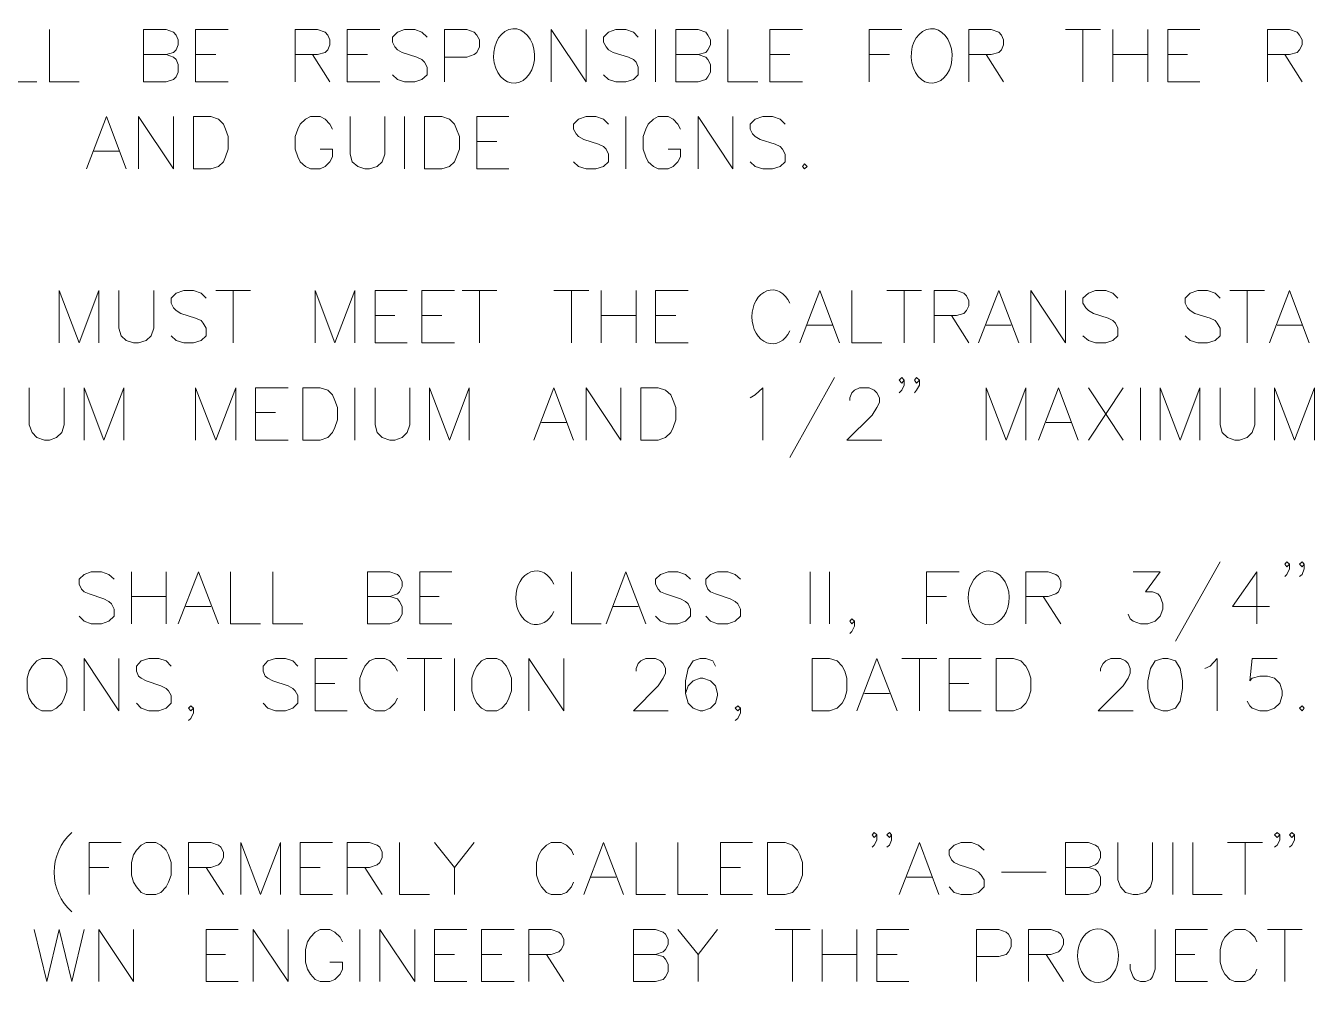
# Model space of a CAD drawing. Header units: millimetres. Extents: x -419 to 20046, y -14642 to 2638.
# Drawn here: x 3711.618 to 3713.591, y 921.98 to 923.45 of the extents above; entities that cross this region are included whole.
import ezdxf

# ---------------------------------------------------------------- set-up
doc = ezdxf.new("R2010")
doc.units = ezdxf.units.MM
doc.layers.add('PDF10_----TX03', color=7, linetype='Continuous')

msp = doc.modelspace()

# ---------------------------------------------------------------- linework, layer by layer
at = {"layer": 'PDF10_----TX03', "lineweight": 20}
for points in [[(3711.5888, 923.4445), (3711.5888, 923.3645), (3711.6347, 923.3645)], [(3711.6538, 923.4445), (3711.6538, 923.3645), (3711.6997, 923.3645)], [(3711.833, 923.4062), (3711.8439, 923.402), (3711.848, 923.3987), (3711.8514, 923.3912), (3711.8514, 923.3795), (3711.848, 923.372), (3711.8439, 923.3679), (3711.833, 923.3645), (3711.798, 923.3645), (3711.798, 923.4445), (3711.833, 923.4445), (3711.8439, 923.4404), (3711.848, 923.4362), (3711.8514, 923.4287), (3711.8514, 923.4212), (3711.848, 923.4137), (3711.8439, 923.4095), (3711.833, 923.4062), (3711.798, 923.4062)], [(3711.928, 923.3645), (3711.878, 923.3645), (3711.878, 923.4445), (3711.928, 923.4445)], [(3712.0305, 923.3645), (3712.0305, 923.4445), (3712.0647, 923.4445), (3712.0764, 923.4404), (3712.0805, 923.4362), (3712.0839, 923.4287), (3712.0839, 923.4212), (3712.0805, 923.4137), (3712.0764, 923.4095), (3712.0647, 923.4062), (3712.0305, 923.4062)], [(3712.1605, 923.3645), (3712.1105, 923.3645), (3712.1105, 923.4445), (3712.1605, 923.4445)], [(3712.2331, 923.4329), (3712.2247, 923.4404), (3712.2139, 923.4445), (3712.1981, 923.4445), (3712.1872, 923.4404), (3712.1797, 923.4329), (3712.1797, 923.4254), (3712.1831, 923.4179), (3712.1872, 923.4137), (3712.1947, 923.4095), (3712.2172, 923.402), (3712.2247, 923.3987), (3712.2289, 923.3945), (3712.2331, 923.387), (3712.2331, 923.3754), (3712.2247, 923.3679), (3712.2139, 923.3645), (3712.1981, 923.3645), (3712.1872, 923.3679), (3712.1797, 923.3754)], [(3712.2597, 923.3645), (3712.2597, 923.4445), (3712.2939, 923.4445), (3712.3047, 923.4404), (3712.3089, 923.4362), (3712.3131, 923.4287), (3712.3131, 923.4179), (3712.3089, 923.4095), (3712.3047, 923.4062), (3712.2939, 923.402), (3712.2597, 923.402)], [(3712.4231, 923.3645), (3712.4231, 923.4445), (3712.4764, 923.3645), (3712.4764, 923.4445)], [(3712.5564, 923.4329), (3712.5489, 923.4404), (3712.5372, 923.4445), (3712.5222, 923.4445), (3712.5106, 923.4404), (3712.5031, 923.4329), (3712.5031, 923.4254), (3712.5072, 923.4179), (3712.5106, 923.4137), (3712.5181, 923.4095), (3712.5414, 923.402), (3712.5489, 923.3987), (3712.5531, 923.3945), (3712.5564, 923.387), (3712.5564, 923.3754), (3712.5489, 923.3679), (3712.5372, 923.3645), (3712.5222, 923.3645), (3712.5106, 923.3679), (3712.5031, 923.3754)], [(3712.5831, 923.4445), (3712.5831, 923.3645)], [(3712.6481, 923.4062), (3712.6598, 923.402), (3712.6631, 923.3987), (3712.6673, 923.3912), (3712.6673, 923.3795), (3712.6631, 923.372), (3712.6598, 923.3679), (3712.6481, 923.3645), (3712.6139, 923.3645), (3712.6139, 923.4445), (3712.6481, 923.4445), (3712.6598, 923.4404), (3712.6631, 923.4362), (3712.6673, 923.4287), (3712.6673, 923.4212), (3712.6631, 923.4137), (3712.6598, 923.4095), (3712.6481, 923.4062), (3712.6139, 923.4062)], [(3712.6939, 923.4445), (3712.6939, 923.3645), (3712.7398, 923.3645)], [(3712.8081, 923.3645), (3712.7581, 923.3645), (3712.7581, 923.4445), (3712.8081, 923.4445)], [(3712.9106, 923.3645), (3712.9106, 923.4445), (3712.9606, 923.4445)], [(3713.0631, 923.3645), (3713.0631, 923.4445), (3713.0973, 923.4445), (3713.109, 923.4404), (3713.1131, 923.4362), (3713.1165, 923.4287), (3713.1165, 923.4212), (3713.1131, 923.4137), (3713.109, 923.4095), (3713.0973, 923.4062), (3713.0631, 923.4062)], [(3713.2115, 923.4445), (3713.2648, 923.4445)], [(3713.2381, 923.4445), (3713.2381, 923.3645)], [(3713.284, 923.4445), (3713.284, 923.3645)], [(3713.3373, 923.4445), (3713.3373, 923.3645)], [(3713.4173, 923.3645), (3713.3681, 923.3645), (3713.3681, 923.4445), (3713.4173, 923.4445)], [(3713.5207, 923.3645), (3713.5207, 923.4445), (3713.5548, 923.4445), (3713.5665, 923.4404), (3713.5698, 923.4362), (3713.574, 923.4287), (3713.574, 923.4212), (3713.5698, 923.4137), (3713.5665, 923.4095), (3713.5548, 923.4062), (3713.5207, 923.4062)], [(3711.878, 923.4062), (3711.9089, 923.4062)], [(3712.0572, 923.4062), (3712.0839, 923.3645)], [(3712.1105, 923.4062), (3712.1414, 923.4062)], [(3712.7581, 923.4062), (3712.7889, 923.4062)], [(3712.9106, 923.4062), (3712.9414, 923.4062)], [(3713.0898, 923.4062), (3713.1165, 923.3645)], [(3713.284, 923.4062), (3713.3373, 923.4062)], [(3713.3681, 923.4062), (3713.3981, 923.4062)], [(3713.5473, 923.4062), (3713.574, 923.3645)], [(3711.7105, 923.2312), (3711.7413, 923.3112), (3711.7714, 923.2312)], [(3711.7905, 923.2312), (3711.7905, 923.3112), (3711.8439, 923.2312), (3711.8439, 923.3112)], [(3712.088, 923.292), (3712.0839, 923.2995), (3712.0764, 923.307), (3712.0689, 923.3112), (3712.0539, 923.3112), (3712.0464, 923.307), (3712.038, 923.2995), (3712.0347, 923.292), (3712.0305, 923.2804), (3712.0305, 923.2612), (3712.0347, 923.2495), (3712.038, 923.242), (3712.0464, 923.2345), (3712.0539, 923.2312), (3712.0689, 923.2312), (3712.0764, 923.2345), (3712.0839, 923.242), (3712.088, 923.2495), (3712.088, 923.2612), (3712.0689, 923.2612)], [(3712.1147, 923.3112), (3712.1147, 923.2537), (3712.118, 923.242), (3712.1264, 923.2345), (3712.1372, 923.2312), (3712.1447, 923.2312), (3712.1564, 923.2345), (3712.1639, 923.242), (3712.168, 923.2537), (3712.168, 923.3112)], [(3712.1981, 923.3112), (3712.1981, 923.2312)], [(3712.3581, 923.2312), (3712.3089, 923.2312), (3712.3089, 923.3112), (3712.3581, 923.3112)], [(3712.5106, 923.2995), (3712.5031, 923.307), (3712.4914, 923.3112), (3712.4764, 923.3112), (3712.4647, 923.307), (3712.4572, 923.2995), (3712.4572, 923.292), (3712.4614, 923.2845), (3712.4647, 923.2804), (3712.4731, 923.2762), (3712.4956, 923.2687), (3712.5031, 923.2654), (3712.5072, 923.2612), (3712.5106, 923.2537), (3712.5106, 923.242), (3712.5031, 923.2345), (3712.4914, 923.2312), (3712.4764, 923.2312), (3712.4647, 923.2345), (3712.4572, 923.242)], [(3712.5372, 923.3112), (3712.5372, 923.2312)], [(3712.6214, 923.292), (3712.6173, 923.2995), (3712.6098, 923.307), (3712.6023, 923.3112), (3712.5872, 923.3112), (3712.5797, 923.307), (3712.5714, 923.2995), (3712.5681, 923.292), (3712.5639, 923.2804), (3712.5639, 923.2612), (3712.5681, 923.2495), (3712.5714, 923.242), (3712.5797, 923.2345), (3712.5872, 923.2312), (3712.6023, 923.2312), (3712.6098, 923.2345), (3712.6173, 923.242), (3712.6214, 923.2495), (3712.6214, 923.2612), (3712.6023, 923.2612)], [(3712.6481, 923.2312), (3712.6481, 923.3112), (3712.7014, 923.2312), (3712.7014, 923.3112)], [(3712.7814, 923.2995), (3712.7739, 923.307), (3712.7623, 923.3112), (3712.7473, 923.3112), (3712.7356, 923.307), (3712.7281, 923.2995), (3712.7281, 923.292), (3712.7314, 923.2845), (3712.7356, 923.2804), (3712.7431, 923.2762), (3712.7664, 923.2687), (3712.7739, 923.2654), (3712.7773, 923.2612), (3712.7814, 923.2537), (3712.7814, 923.242), (3712.7739, 923.2345), (3712.7623, 923.2312), (3712.7473, 923.2312), (3712.7356, 923.2345), (3712.7281, 923.242)], [(3712.3089, 923.2729), (3712.3397, 923.2729)], [(3711.7222, 923.2579), (3711.7605, 923.2579)], [(3711.6688, 922.9645), (3711.6688, 923.0445), (3711.6997, 922.9645), (3711.7297, 923.0445), (3711.7297, 922.9645)], [(3711.7605, 923.0445), (3711.7605, 922.987), (3711.7639, 922.9753), (3711.7714, 922.9678), (3711.783, 922.9645), (3711.7905, 922.9645), (3711.8022, 922.9678), (3711.8097, 922.9753), (3711.8139, 922.987), (3711.8139, 923.0445)], [(3711.8939, 923.0328), (3711.8864, 923.0403), (3711.8747, 923.0445), (3711.8597, 923.0445), (3711.848, 923.0403), (3711.8405, 923.0328), (3711.8405, 923.0253), (3711.8439, 923.0178), (3711.848, 923.0137), (3711.8555, 923.0095), (3711.878, 923.002), (3711.8864, 922.9987), (3711.8897, 922.9945), (3711.8939, 922.987), (3711.8939, 922.9753), (3711.8864, 922.9678), (3711.8747, 922.9645), (3711.8597, 922.9645), (3711.848, 922.9678), (3711.8405, 922.9753)], [(3711.9089, 923.0445), (3711.9622, 923.0445)], [(3711.9355, 923.0445), (3711.9355, 922.9645)], [(3712.0614, 922.9645), (3712.0614, 923.0445), (3712.0914, 922.9645), (3712.1222, 923.0445), (3712.1222, 922.9645)], [(3712.2022, 922.9645), (3712.153, 922.9645), (3712.153, 923.0445), (3712.2022, 923.0445)], [(3712.2747, 922.9645), (3712.2247, 922.9645), (3712.2247, 923.0445), (3712.2747, 923.0445)], [(3712.2864, 923.0445), (3712.3397, 923.0445)], [(3712.3131, 923.0445), (3712.3131, 922.9645)], [(3712.4272, 923.0445), (3712.4806, 923.0445)], [(3712.4539, 923.0445), (3712.4539, 922.9645)], [(3712.4997, 923.0445), (3712.4997, 922.9645)], [(3712.5531, 923.0445), (3712.5531, 922.9645)], [(3712.6331, 922.9645), (3712.5831, 922.9645), (3712.5831, 923.0445), (3712.6331, 923.0445)], [(3712.8039, 922.9645), (3712.8348, 923.0445), (3712.8648, 922.9645)], [(3712.8839, 923.0445), (3712.8839, 922.9645), (3712.9298, 922.9645)], [(3712.9373, 923.0445), (3712.9906, 923.0445)], [(3712.9639, 923.0445), (3712.9639, 922.9645)], [(3713.0098, 922.9645), (3713.0098, 923.0445), (3713.044, 923.0445), (3713.0556, 923.0403), (3713.0598, 923.0362), (3713.0631, 923.0287), (3713.0631, 923.0212), (3713.0598, 923.0137), (3713.0556, 923.0095), (3713.044, 923.0062), (3713.0098, 923.0062)], [(3713.0781, 922.9645), (3713.109, 923.0445), (3713.1398, 922.9645)], [(3713.1581, 922.9645), (3713.1581, 923.0445), (3713.2115, 922.9645), (3713.2115, 923.0445)], [(3713.2915, 923.0328), (3713.284, 923.0403), (3713.2731, 923.0445), (3713.2573, 923.0445), (3713.2465, 923.0403), (3713.2381, 923.0328), (3713.2381, 923.0253), (3713.2423, 923.0178), (3713.2465, 923.0137), (3713.254, 923.0095), (3713.2765, 923.002), (3713.284, 922.9987), (3713.2881, 922.9945), (3713.2915, 922.987), (3713.2915, 922.9753), (3713.284, 922.9678), (3713.2731, 922.9645), (3713.2573, 922.9645), (3713.2465, 922.9678), (3713.2381, 922.9753)], [(3713.4482, 923.0328), (3713.4407, 923.0403), (3713.429, 923.0445), (3713.414, 923.0445), (3713.4023, 923.0403), (3713.3948, 923.0328), (3713.3948, 923.0253), (3713.3981, 923.0178), (3713.4023, 923.0137), (3713.4098, 923.0095), (3713.4332, 923.002), (3713.4407, 922.9987), (3713.444, 922.9945), (3713.4482, 922.987), (3713.4482, 922.9753), (3713.4407, 922.9678), (3713.429, 922.9645), (3713.414, 922.9645), (3713.4023, 922.9678), (3713.3948, 922.9753)], [(3713.4632, 923.0445), (3713.5165, 923.0445)], [(3713.4898, 923.0445), (3713.4898, 922.9645)], [(3713.524, 922.9645), (3713.5548, 923.0445), (3713.5848, 922.9645)], [(3712.153, 923.0062), (3712.1831, 923.0062)], [(3712.2247, 923.0062), (3712.2556, 923.0062)], [(3712.4997, 923.0062), (3712.5531, 923.0062)], [(3712.5831, 923.0062), (3712.6139, 923.0062)], [(3713.0365, 923.0062), (3713.0631, 922.9645)], [(3712.8156, 922.9912), (3712.8539, 922.9912)], [(3713.0898, 922.9912), (3713.1281, 922.9912)], [(3713.5357, 922.9912), (3713.574, 922.9912)], [(3712.8573, 922.9112), (3712.7889, 922.7886)], [(3712.9639, 922.907), (3712.9606, 922.9028), (3712.9564, 922.907), (3712.9606, 922.9112), (3712.9639, 922.907), (3712.9639, 922.8995), (3712.9606, 922.892), (3712.9564, 922.8878)], [(3712.9873, 922.907), (3712.9831, 922.9028), (3712.9798, 922.907), (3712.9831, 922.9112), (3712.9873, 922.907), (3712.9873, 922.8995), (3712.9831, 922.892), (3712.9798, 922.8878)], [(3711.623, 922.8953), (3711.623, 922.8387), (3711.6272, 922.827), (3711.6347, 922.8195), (3711.6463, 922.8153), (3711.6538, 922.8153), (3711.6647, 922.8195), (3711.673, 922.827), (3711.6763, 922.8387), (3711.6763, 922.8953)], [(3711.7072, 922.8153), (3711.7072, 922.8953), (3711.7372, 922.8153), (3711.768, 922.8953), (3711.768, 922.8153)], [(3711.878, 922.8153), (3711.878, 922.8953), (3711.9089, 922.8153), (3711.9397, 922.8953), (3711.9397, 922.8153)], [(3712.0197, 922.8153), (3711.9697, 922.8153), (3711.9697, 922.8953), (3712.0197, 922.8953)], [(3712.1222, 922.8953), (3712.1222, 922.8153)], [(3712.153, 922.8953), (3712.153, 922.8387), (3712.1564, 922.827), (3712.1639, 922.8195), (3712.1756, 922.8153), (3712.1831, 922.8153), (3712.1947, 922.8195), (3712.2022, 922.827), (3712.2064, 922.8387), (3712.2064, 922.8953)], [(3712.2364, 922.8153), (3712.2364, 922.8953), (3712.2672, 922.8153), (3712.2972, 922.8953), (3712.2972, 922.8153)], [(3712.3964, 922.8153), (3712.4272, 922.8953), (3712.4572, 922.8153)], [(3712.4764, 922.8153), (3712.4764, 922.8953), (3712.5297, 922.8153), (3712.5297, 922.8953)], [(3712.7281, 922.8803), (3712.7356, 922.8845), (3712.7473, 922.8953), (3712.7473, 922.8153)], [(3712.8806, 922.8762), (3712.8806, 922.8803), (3712.8839, 922.8878), (3712.8881, 922.892), (3712.8956, 922.8953), (3712.9106, 922.8953), (3712.9181, 922.892), (3712.9223, 922.8878), (3712.9264, 922.8803), (3712.9264, 922.8728), (3712.9223, 922.8653), (3712.9148, 922.8537), (3712.8764, 922.8153), (3712.9298, 922.8153)], [(3713.0898, 922.8153), (3713.0898, 922.8953), (3713.1206, 922.8153), (3713.1506, 922.8953), (3713.1506, 922.8153)], [(3713.1698, 922.8153), (3713.2006, 922.8953), (3713.2306, 922.8153)], [(3713.2465, 922.8953), (3713.2998, 922.8153)], [(3713.2998, 922.8953), (3713.2465, 922.8153)], [(3713.3265, 922.8953), (3713.3265, 922.8153)], [(3713.3565, 922.8153), (3713.3565, 922.8953), (3713.3873, 922.8153), (3713.4173, 922.8953), (3713.4173, 922.8153)], [(3713.4482, 922.8953), (3713.4482, 922.8387), (3713.4515, 922.827), (3713.4598, 922.8195), (3713.4707, 922.8153), (3713.4782, 922.8153), (3713.4898, 922.8195), (3713.4973, 922.827), (3713.5015, 922.8387), (3713.5015, 922.8953)], [(3713.5315, 922.8153), (3713.5315, 922.8953), (3713.5623, 922.8153), (3713.5932, 922.8953), (3713.5932, 922.8153)], [(3711.9697, 922.8578), (3712.0005, 922.8578)], [(3712.4081, 922.842), (3712.4464, 922.842)], [(3713.1815, 922.842), (3713.2198, 922.842)], [(3713.4482, 922.6286), (3713.3798, 922.507)], [(3713.5548, 922.6253), (3713.5507, 922.6211), (3713.5473, 922.6253), (3713.5507, 922.6286), (3713.5548, 922.6253), (3713.5548, 922.6178), (3713.5507, 922.6095), (3713.5473, 922.6061)], [(3713.5773, 922.6253), (3713.574, 922.6211), (3713.5698, 922.6253), (3713.574, 922.6286), (3713.5773, 922.6253), (3713.5773, 922.6178), (3713.574, 922.6095), (3713.5698, 922.6061)], [(3711.753, 922.602), (3711.7447, 922.6095), (3711.7338, 922.6136), (3711.718, 922.6136), (3711.7072, 922.6095), (3711.6997, 922.602), (3711.6997, 922.5945), (3711.703, 922.587), (3711.7072, 922.5828), (3711.7147, 922.5795), (3711.7372, 922.572), (3711.7447, 922.5678), (3711.7488, 922.5645), (3711.753, 922.5561), (3711.753, 922.5453), (3711.7447, 922.5378), (3711.7338, 922.5336), (3711.718, 922.5336), (3711.7072, 922.5378), (3711.6997, 922.5453)], [(3711.7797, 922.6136), (3711.7797, 922.5336)], [(3711.833, 922.6136), (3711.833, 922.5336)], [(3711.8514, 922.5336), (3711.8822, 922.6136), (3711.913, 922.5336)], [(3711.9314, 922.6136), (3711.9314, 922.5336), (3711.9772, 922.5336)], [(3711.9964, 922.6136), (3711.9964, 922.5336), (3712.0422, 922.5336)], [(3712.1756, 922.5753), (3712.1872, 922.572), (3712.1906, 922.5678), (3712.1947, 922.5603), (3712.1947, 922.5486), (3712.1906, 922.5411), (3712.1872, 922.5378), (3712.1756, 922.5336), (3712.1414, 922.5336), (3712.1414, 922.6136), (3712.1756, 922.6136), (3712.1872, 922.6095), (3712.1906, 922.6061), (3712.1947, 922.5986), (3712.1947, 922.5911), (3712.1906, 922.5828), (3712.1872, 922.5795), (3712.1756, 922.5753), (3712.1414, 922.5753)], [(3712.2706, 922.5336), (3712.2214, 922.5336), (3712.2214, 922.6136), (3712.2706, 922.6136)], [(3712.4539, 922.6136), (3712.4539, 922.5336), (3712.4997, 922.5336)], [(3712.5072, 922.5336), (3712.5372, 922.6136), (3712.5681, 922.5336)], [(3712.6364, 922.602), (3712.6289, 922.6095), (3712.6173, 922.6136), (3712.6023, 922.6136), (3712.5906, 922.6095), (3712.5831, 922.602), (3712.5831, 922.5945), (3712.5872, 922.587), (3712.5906, 922.5828), (3712.5981, 922.5795), (3712.6214, 922.572), (3712.6289, 922.5678), (3712.6331, 922.5645), (3712.6364, 922.5561), (3712.6364, 922.5453), (3712.6289, 922.5378), (3712.6173, 922.5336), (3712.6023, 922.5336), (3712.5906, 922.5378), (3712.5831, 922.5453)], [(3712.7131, 922.602), (3712.7048, 922.6095), (3712.6939, 922.6136), (3712.6781, 922.6136), (3712.6673, 922.6095), (3712.6598, 922.602), (3712.6598, 922.5945), (3712.6631, 922.587), (3712.6673, 922.5828), (3712.6748, 922.5795), (3712.6973, 922.572), (3712.7048, 922.5678), (3712.7089, 922.5645), (3712.7131, 922.5561), (3712.7131, 922.5453), (3712.7048, 922.5378), (3712.6939, 922.5336), (3712.6781, 922.5336), (3712.6673, 922.5378), (3712.6598, 922.5453)], [(3712.8198, 922.6136), (3712.8198, 922.5336)], [(3712.8498, 922.6136), (3712.8498, 922.5336)], [(3712.9981, 922.5336), (3712.9981, 922.6136), (3713.0481, 922.6136)], [(3713.1506, 922.5336), (3713.1506, 922.6136), (3713.1848, 922.6136), (3713.1965, 922.6095), (3713.2006, 922.6061), (3713.204, 922.5986), (3713.204, 922.5911), (3713.2006, 922.5828), (3713.1965, 922.5795), (3713.1848, 922.5753), (3713.1506, 922.5753)], [(3713.3148, 922.6136), (3713.3565, 922.6136), (3713.334, 922.5828), (3713.3448, 922.5828), (3713.3531, 922.5795), (3713.3565, 922.5753), (3713.3606, 922.5645), (3713.3606, 922.5561), (3713.3565, 922.5453), (3713.349, 922.5378), (3713.3373, 922.5336), (3713.3265, 922.5336), (3713.3148, 922.5378), (3713.3106, 922.5411), (3713.3073, 922.5486)], [(3713.5048, 922.5336), (3713.5048, 922.6136), (3713.4673, 922.5603), (3713.524, 922.5603)], [(3711.7797, 922.5753), (3711.833, 922.5753)], [(3712.2214, 922.5753), (3712.2514, 922.5753)], [(3712.9981, 922.5753), (3713.029, 922.5753)], [(3713.1773, 922.5753), (3713.204, 922.5336)], [(3711.863, 922.5603), (3711.9014, 922.5603)], [(3712.5181, 922.5603), (3712.5564, 922.5603)], [(3712.8881, 922.5378), (3712.8839, 922.5336), (3712.8806, 922.5378), (3712.8839, 922.5411), (3712.8881, 922.5378), (3712.8881, 922.5303), (3712.8839, 922.522), (3712.8806, 922.5186)], [(3711.7072, 922.4003), (3711.7072, 922.4803), (3711.7605, 922.4003), (3711.7605, 922.4803)], [(3711.8405, 922.4686), (3711.833, 922.477), (3711.8214, 922.4803), (3711.8064, 922.4803), (3711.7947, 922.477), (3711.7872, 922.4686), (3711.7872, 922.4611), (3711.7905, 922.4536), (3711.7947, 922.4503), (3711.8022, 922.4461), (3711.8247, 922.4386), (3711.833, 922.4345), (3711.8364, 922.4311), (3711.8405, 922.4236), (3711.8405, 922.412), (3711.833, 922.4045), (3711.8214, 922.4003), (3711.8064, 922.4003), (3711.7947, 922.4045), (3711.7872, 922.412)], [(3712.0347, 922.4686), (3712.0272, 922.477), (3712.0155, 922.4803), (3712.0005, 922.4803), (3711.9889, 922.477), (3711.9814, 922.4686), (3711.9814, 922.4611), (3711.9847, 922.4536), (3711.9889, 922.4503), (3711.9964, 922.4461), (3712.0197, 922.4386), (3712.0272, 922.4345), (3712.0305, 922.4311), (3712.0347, 922.4236), (3712.0347, 922.412), (3712.0272, 922.4045), (3712.0155, 922.4003), (3712.0005, 922.4003), (3711.9889, 922.4045), (3711.9814, 922.412)], [(3712.1105, 922.4003), (3712.0614, 922.4003), (3712.0614, 922.4803), (3712.1105, 922.4803)], [(3712.1872, 922.4611), (3712.1831, 922.4686), (3712.1756, 922.477), (3712.168, 922.4803), (3712.153, 922.4803), (3712.1447, 922.477), (3712.1372, 922.4686), (3712.1339, 922.4611), (3712.1297, 922.4503), (3712.1297, 922.4311), (3712.1339, 922.4195), (3712.1372, 922.412), (3712.1447, 922.4045), (3712.153, 922.4003), (3712.168, 922.4003), (3712.1756, 922.4045), (3712.1831, 922.412), (3712.1872, 922.4195)], [(3712.2022, 922.4803), (3712.2556, 922.4803)], [(3712.2289, 922.4803), (3712.2289, 922.4003)], [(3712.2747, 922.4803), (3712.2747, 922.4003)], [(3712.3889, 922.4003), (3712.3889, 922.4803), (3712.4422, 922.4003), (3712.4422, 922.4803)], [(3712.5531, 922.4611), (3712.5531, 922.4653), (3712.5564, 922.4728), (3712.5606, 922.477), (3712.5681, 922.4803), (3712.5831, 922.4803), (3712.5906, 922.477), (3712.5948, 922.4728), (3712.5981, 922.4653), (3712.5981, 922.4578), (3712.5948, 922.4503), (3712.5872, 922.4386), (3712.5489, 922.4003), (3712.6023, 922.4003)], [(3712.6748, 922.4686), (3712.6706, 922.477), (3712.6598, 922.4803), (3712.6514, 922.4803), (3712.6406, 922.477), (3712.6331, 922.4653), (3712.6289, 922.4461), (3712.6289, 922.427), (3712.6331, 922.412), (3712.6406, 922.4045), (3712.6514, 922.4003), (3712.6556, 922.4003), (3712.6673, 922.4045), (3712.6748, 922.412), (3712.6781, 922.4236), (3712.6781, 922.427), (3712.6748, 922.4386), (3712.6673, 922.4461), (3712.6556, 922.4503), (3712.6514, 922.4503), (3712.6406, 922.4461), (3712.6331, 922.4386), (3712.6289, 922.427)], [(3712.8914, 922.4003), (3712.9223, 922.4803), (3712.9531, 922.4003)], [(3712.9606, 922.4803), (3713.014, 922.4803)], [(3712.9873, 922.4803), (3712.9873, 922.4003)], [(3713.0823, 922.4003), (3713.0331, 922.4003), (3713.0331, 922.4803), (3713.0823, 922.4803)], [(3713.2648, 922.4611), (3713.2648, 922.4653), (3713.269, 922.4728), (3713.2731, 922.477), (3713.2806, 922.4803), (3713.2956, 922.4803), (3713.3031, 922.477), (3713.3073, 922.4728), (3713.3106, 922.4653), (3713.3106, 922.4578), (3713.3073, 922.4503), (3713.2998, 922.4386), (3713.2615, 922.4003), (3713.3148, 922.4003)], [(3713.4248, 922.4653), (3713.4332, 922.4686), (3713.444, 922.4803), (3713.444, 922.4003)], [(3713.5357, 922.4803), (3713.4973, 922.4803), (3713.494, 922.4461), (3713.4973, 922.4503), (3713.509, 922.4536), (3713.5207, 922.4536), (3713.5315, 922.4503), (3713.5398, 922.442), (3713.5432, 922.4311), (3713.5432, 922.4236), (3713.5398, 922.412), (3713.5315, 922.4045), (3713.5207, 922.4003), (3713.509, 922.4003), (3713.4973, 922.4045), (3713.494, 922.4078), (3713.4898, 922.4153)], [(3712.0614, 922.442), (3712.0914, 922.442)], [(3713.0331, 922.442), (3713.0631, 922.442)], [(3712.9031, 922.427), (3712.9414, 922.427)], [(3711.8747, 922.4045), (3711.8705, 922.4003), (3711.8672, 922.4045), (3711.8705, 922.4078), (3711.8747, 922.4045), (3711.8747, 922.397), (3711.8705, 922.3886), (3711.8672, 922.3853)], [(3712.7131, 922.4045), (3712.7089, 922.4003), (3712.7048, 922.4045), (3712.7089, 922.4078), (3712.7131, 922.4045), (3712.7131, 922.397), (3712.7089, 922.3886), (3712.7048, 922.3853)], [(3712.9223, 922.2103), (3712.9181, 922.2061), (3712.9148, 922.2103), (3712.9181, 922.2136), (3712.9223, 922.2103), (3712.9223, 922.2019), (3712.9181, 922.1944), (3712.9148, 922.1911)], [(3712.9448, 922.2103), (3712.9414, 922.2061), (3712.9373, 922.2103), (3712.9414, 922.2136), (3712.9448, 922.2103), (3712.9448, 922.2019), (3712.9414, 922.1944), (3712.9373, 922.1911)], [(3713.5398, 922.2103), (3713.5357, 922.2061), (3713.5315, 922.2103), (3713.5357, 922.2136), (3713.5398, 922.2103), (3713.5398, 922.2019), (3713.5357, 922.1944), (3713.5315, 922.1911)], [(3713.5623, 922.2103), (3713.5582, 922.2061), (3713.5548, 922.2103), (3713.5582, 922.2136), (3713.5623, 922.2103), (3713.5623, 922.2019), (3713.5582, 922.1944), (3713.5548, 922.1911)], [(3711.7147, 922.1186), (3711.7147, 922.1986), (3711.7639, 922.1986)], [(3711.8672, 922.1186), (3711.8672, 922.1986), (3711.9014, 922.1986), (3711.913, 922.1944), (3711.9164, 922.1911), (3711.9205, 922.1836), (3711.9205, 922.1753), (3711.9164, 922.1678), (3711.913, 922.1644), (3711.9014, 922.1603), (3711.8672, 922.1603)], [(3711.9472, 922.1186), (3711.9472, 922.1986), (3711.9772, 922.1186), (3712.008, 922.1986), (3712.008, 922.1186)], [(3712.088, 922.1186), (3712.038, 922.1186), (3712.038, 922.1986), (3712.088, 922.1986)], [(3712.1105, 922.1186), (3712.1105, 922.1986), (3712.1447, 922.1986), (3712.1564, 922.1944), (3712.1605, 922.1911), (3712.1639, 922.1836), (3712.1639, 922.1753), (3712.1605, 922.1678), (3712.1564, 922.1644), (3712.1447, 922.1603), (3712.1105, 922.1603)], [(3712.1906, 922.1986), (3712.1906, 922.1186), (3712.2364, 922.1186)], [(3712.2439, 922.1986), (3712.2747, 922.1603), (3712.2747, 922.1186)], [(3712.3047, 922.1986), (3712.2747, 922.1603)], [(3712.4572, 922.1794), (3712.4539, 922.1869), (3712.4464, 922.1944), (3712.4381, 922.1986), (3712.4231, 922.1986), (3712.4156, 922.1944), (3712.4081, 922.1869), (3712.4039, 922.1794), (3712.4006, 922.1678), (3712.4006, 922.1486), (3712.4039, 922.1378), (3712.4081, 922.1303), (3712.4156, 922.1219), (3712.4231, 922.1186), (3712.4381, 922.1186), (3712.4464, 922.1219), (3712.4539, 922.1303), (3712.4572, 922.1378)], [(3712.4731, 922.1186), (3712.5031, 922.1986), (3712.5339, 922.1186)], [(3712.5531, 922.1986), (3712.5531, 922.1186), (3712.5981, 922.1186)], [(3712.6173, 922.1986), (3712.6173, 922.1186), (3712.6631, 922.1186)], [(3712.7314, 922.1186), (3712.6823, 922.1186), (3712.6823, 922.1986), (3712.7314, 922.1986)], [(3712.9564, 922.1186), (3712.9873, 922.1986), (3713.0173, 922.1186)], [(3713.0865, 922.1869), (3713.0781, 922.1944), (3713.0673, 922.1986), (3713.0515, 922.1986), (3713.0406, 922.1944), (3713.0331, 922.1869), (3713.0331, 922.1794), (3713.0365, 922.1719), (3713.0406, 922.1678), (3713.0481, 922.1644), (3713.0706, 922.1569), (3713.0781, 922.1528), (3713.0823, 922.1486), (3713.0865, 922.1411), (3713.0865, 922.1303), (3713.0781, 922.1219), (3713.0673, 922.1186), (3713.0515, 922.1186), (3713.0406, 922.1219), (3713.0331, 922.1303)], [(3713.2465, 922.1603), (3713.2573, 922.1569), (3713.2615, 922.1528), (3713.2648, 922.1453), (3713.2648, 922.1336), (3713.2615, 922.1261), (3713.2573, 922.1219), (3713.2465, 922.1186), (3713.2115, 922.1186), (3713.2115, 922.1986), (3713.2465, 922.1986), (3713.2573, 922.1944), (3713.2615, 922.1911), (3713.2648, 922.1836), (3713.2648, 922.1753), (3713.2615, 922.1678), (3713.2573, 922.1644), (3713.2465, 922.1603), (3713.2115, 922.1603)], [(3713.2915, 922.1986), (3713.2915, 922.1411), (3713.2956, 922.1303), (3713.3031, 922.1219), (3713.3148, 922.1186), (3713.3223, 922.1186), (3713.334, 922.1219), (3713.3415, 922.1303), (3713.3448, 922.1411), (3713.3448, 922.1986)], [(3713.3756, 922.1986), (3713.3756, 922.1186)], [(3713.4065, 922.1986), (3713.4065, 922.1186), (3713.4515, 922.1186)], [(3713.4598, 922.1986), (3713.5132, 922.1986)], [(3713.4865, 922.1986), (3713.4865, 922.1186)], [(3711.7147, 922.1603), (3711.7447, 922.1603)], [(3711.8939, 922.1603), (3711.9205, 922.1186)], [(3712.038, 922.1603), (3712.0689, 922.1603)], [(3712.1372, 922.1603), (3712.1639, 922.1186)], [(3712.6823, 922.1603), (3712.7131, 922.1603)], [(3712.4839, 922.1453), (3712.5222, 922.1453)], [(3712.9681, 922.1453), (3713.0065, 922.1453)], [(3713.1131, 922.1528), (3713.1815, 922.1528)], [(3711.6305, 922.0653), (3711.6497, 921.9853), (3711.6688, 922.0653), (3711.688, 921.9853), (3711.7072, 922.0653)], [(3711.7297, 921.9853), (3711.7297, 922.0653), (3711.783, 921.9853), (3711.783, 922.0653)], [(3711.943, 921.9853), (3711.8939, 921.9853), (3711.8939, 922.0653), (3711.943, 922.0653)], [(3711.9664, 921.9853), (3711.9664, 922.0653), (3712.0197, 921.9853), (3712.0197, 922.0653)], [(3712.103, 922.0461), (3712.0997, 922.0536), (3712.0914, 922.0611), (3712.0839, 922.0653), (3712.0689, 922.0653), (3712.0614, 922.0611), (3712.0539, 922.0536), (3712.0497, 922.0461), (3712.0464, 922.0344), (3712.0464, 922.0153), (3712.0497, 922.0044), (3712.0539, 921.9969), (3712.0614, 921.9886), (3712.0689, 921.9853), (3712.0839, 921.9853), (3712.0914, 921.9886), (3712.0997, 921.9969), (3712.103, 922.0044), (3712.103, 922.0153), (3712.0839, 922.0153)], [(3712.1297, 922.0653), (3712.1297, 921.9853)], [(3712.1605, 921.9853), (3712.1605, 922.0653), (3712.2139, 921.9853), (3712.2139, 922.0653)], [(3712.2939, 921.9853), (3712.2439, 921.9853), (3712.2439, 922.0653), (3712.2939, 922.0653)], [(3712.3664, 921.9853), (3712.3164, 921.9853), (3712.3164, 922.0653), (3712.3664, 922.0653)], [(3712.3889, 921.9853), (3712.3889, 922.0653), (3712.4231, 922.0653), (3712.4347, 922.0611), (3712.4381, 922.0578), (3712.4422, 922.0503), (3712.4422, 922.0419), (3712.4381, 922.0344), (3712.4347, 922.0311), (3712.4231, 922.0269), (3712.3889, 922.0269)], [(3712.5831, 922.0269), (3712.5948, 922.0236), (3712.5981, 922.0194), (3712.6023, 922.0119), (3712.6023, 922.0003), (3712.5981, 921.9928), (3712.5948, 921.9886), (3712.5831, 921.9853), (3712.5489, 921.9853), (3712.5489, 922.0653), (3712.5831, 922.0653), (3712.5948, 922.0611), (3712.5981, 922.0578), (3712.6023, 922.0503), (3712.6023, 922.0419), (3712.5981, 922.0344), (3712.5948, 922.0311), (3712.5831, 922.0269), (3712.5489, 922.0269)], [(3712.6173, 922.0653), (3712.6481, 922.0269), (3712.6481, 921.9853)], [(3712.6781, 922.0653), (3712.6481, 922.0269)], [(3712.7664, 922.0653), (3712.8198, 922.0653)], [(3712.7931, 922.0653), (3712.7931, 921.9853)], [(3712.8381, 922.0653), (3712.8381, 921.9853)], [(3712.8914, 922.0653), (3712.8914, 921.9853)], [(3712.9714, 921.9853), (3712.9223, 921.9853), (3712.9223, 922.0653), (3712.9714, 922.0653)], [(3713.0748, 921.9853), (3713.0748, 922.0653), (3713.109, 922.0653), (3713.1206, 922.0611), (3713.124, 922.0578), (3713.1281, 922.0503), (3713.1281, 922.0386), (3713.124, 922.0311), (3713.1206, 922.0269), (3713.109, 922.0236), (3713.0748, 922.0236)], [(3713.1548, 921.9853), (3713.1548, 922.0653), (3713.189, 922.0653), (3713.2006, 922.0611), (3713.204, 922.0578), (3713.2081, 922.0503), (3713.2081, 922.0419), (3713.204, 922.0344), (3713.2006, 922.0311), (3713.189, 922.0269), (3713.1548, 922.0269)], [(3713.349, 922.0653), (3713.349, 922.0044), (3713.3448, 921.9928), (3713.3415, 921.9886), (3713.334, 921.9853), (3713.3265, 921.9853), (3713.3181, 921.9886), (3713.3148, 921.9928), (3713.3106, 922.0044), (3713.3106, 922.0119)], [(3713.429, 921.9853), (3713.3798, 921.9853), (3713.3798, 922.0653), (3713.429, 922.0653)], [(3713.5048, 922.0461), (3713.5015, 922.0536), (3713.494, 922.0611), (3713.4865, 922.0653), (3713.4707, 922.0653), (3713.4632, 922.0611), (3713.4557, 922.0536), (3713.4515, 922.0461), (3713.4482, 922.0344), (3713.4482, 922.0153), (3713.4515, 922.0044), (3713.4557, 921.9969), (3713.4632, 921.9886), (3713.4707, 921.9853), (3713.4865, 921.9853), (3713.494, 921.9886), (3713.5015, 921.9969), (3713.5048, 922.0044)], [(3713.5207, 922.0653), (3713.574, 922.0653)], [(3713.5473, 922.0653), (3713.5473, 921.9853)], [(3711.8939, 922.0269), (3711.9239, 922.0269)], [(3712.2439, 922.0269), (3712.2747, 922.0269)], [(3712.3164, 922.0269), (3712.3472, 922.0269)], [(3712.4156, 922.0269), (3712.4422, 921.9853)], [(3712.8381, 922.0269), (3712.8914, 922.0269)], [(3712.9223, 922.0269), (3712.9531, 922.0269)], [(3713.1815, 922.0269), (3713.2081, 921.9853)], [(3713.3798, 922.0269), (3713.4098, 922.0269)]]:
    msp.add_lwpolyline(points, dxfattribs=at)
for points in [[(3711.8747, 923.2312), (3711.8747, 923.3112), (3711.9014, 923.3112), (3711.913, 923.307), (3711.9205, 923.2995), (3711.9239, 923.292), (3711.928, 923.2804), (3711.928, 923.2612), (3711.9239, 923.2495), (3711.9205, 923.242), (3711.913, 923.2345), (3711.9014, 923.2312)], [(3712.2289, 923.2312), (3712.2289, 923.3112), (3712.2556, 923.3112), (3712.2672, 923.307), (3712.2747, 923.2995), (3712.2781, 923.292), (3712.2822, 923.2804), (3712.2822, 923.2612), (3712.2781, 923.2495), (3712.2747, 923.242), (3712.2672, 923.2345), (3712.2556, 923.2312)], [(3712.8114, 923.2387), (3712.8081, 923.2345), (3712.8114, 923.2312), (3712.8156, 923.2345)], [(3712.0422, 922.8153), (3712.0422, 922.8953), (3712.0689, 922.8953), (3712.0805, 922.892), (3712.088, 922.8845), (3712.0914, 922.8762), (3712.0955, 922.8653), (3712.0955, 922.8462), (3712.0914, 922.8345), (3712.088, 922.827), (3712.0805, 922.8195), (3712.0689, 922.8153)], [(3712.5606, 922.8153), (3712.5606, 922.8953), (3712.5872, 922.8953), (3712.5981, 922.892), (3712.6064, 922.8845), (3712.6098, 922.8762), (3712.6139, 922.8653), (3712.6139, 922.8462), (3712.6098, 922.8345), (3712.6064, 922.827), (3712.5981, 922.8195), (3712.5872, 922.8153)], [(3711.6422, 922.4803), (3711.6347, 922.477), (3711.6272, 922.4686), (3711.623, 922.4611), (3711.6197, 922.4503), (3711.6197, 922.4311), (3711.623, 922.4195), (3711.6272, 922.412), (3711.6347, 922.4045), (3711.6422, 922.4003), (3711.6572, 922.4003), (3711.6647, 922.4045), (3711.673, 922.412), (3711.6763, 922.4195), (3711.6805, 922.4311), (3711.6805, 922.4503), (3711.6763, 922.4611), (3711.673, 922.4686), (3711.6647, 922.477), (3711.6572, 922.4803)], [(3712.3239, 922.4803), (3712.3164, 922.477), (3712.3089, 922.4686), (3712.3047, 922.4611), (3712.3014, 922.4503), (3712.3014, 922.4311), (3712.3047, 922.4195), (3712.3089, 922.412), (3712.3164, 922.4045), (3712.3239, 922.4003), (3712.3397, 922.4003), (3712.3472, 922.4045), (3712.3547, 922.412), (3712.3581, 922.4195), (3712.3622, 922.4311), (3712.3622, 922.4503), (3712.3581, 922.4611), (3712.3547, 922.4686), (3712.3472, 922.477), (3712.3397, 922.4803)], [(3712.8231, 922.4003), (3712.8231, 922.4803), (3712.8498, 922.4803), (3712.8614, 922.477), (3712.8689, 922.4686), (3712.8731, 922.4611), (3712.8764, 922.4503), (3712.8764, 922.4311), (3712.8731, 922.4195), (3712.8689, 922.412), (3712.8614, 922.4045), (3712.8498, 922.4003)], [(3713.1048, 922.4003), (3713.1048, 922.4803), (3713.1315, 922.4803), (3713.1431, 922.477), (3713.1506, 922.4686), (3713.1548, 922.4611), (3713.1581, 922.4503), (3713.1581, 922.4311), (3713.1548, 922.4195), (3713.1506, 922.412), (3713.1431, 922.4045), (3713.1315, 922.4003)], [(3713.3606, 922.4803), (3713.349, 922.477), (3713.3415, 922.4653), (3713.3373, 922.4461), (3713.3373, 922.4345), (3713.3415, 922.4153), (3713.349, 922.4045), (3713.3606, 922.4003), (3713.3681, 922.4003), (3713.3798, 922.4045), (3713.3873, 922.4153), (3713.3906, 922.4345), (3713.3906, 922.4461), (3713.3873, 922.4653), (3713.3798, 922.477), (3713.3681, 922.4803)], [(3713.574, 922.4078), (3713.5698, 922.4045), (3713.574, 922.4003), (3713.5773, 922.4045)], [(3711.8022, 922.1986), (3711.7947, 922.1944), (3711.7872, 922.1869), (3711.783, 922.1794), (3711.7797, 922.1678), (3711.7797, 922.1486), (3711.783, 922.1378), (3711.7872, 922.1303), (3711.7947, 922.1219), (3711.8022, 922.1186), (3711.8172, 922.1186), (3711.8247, 922.1219), (3711.833, 922.1303), (3711.8364, 922.1378), (3711.8405, 922.1486), (3711.8405, 922.1678), (3711.8364, 922.1794), (3711.833, 922.1869), (3711.8247, 922.1944), (3711.8172, 922.1986)], [(3712.7548, 922.1186), (3712.7548, 922.1986), (3712.7814, 922.1986), (3712.7931, 922.1944), (3712.8006, 922.1869), (3712.8039, 922.1794), (3712.8081, 922.1678), (3712.8081, 922.1486), (3712.8039, 922.1378), (3712.8006, 922.1303), (3712.7931, 922.1219), (3712.7814, 922.1186)]]:
    msp.add_lwpolyline(points, close=True, dxfattribs=at)
msp.add_arc((3711.743, 922.1528), 0.082, 132.117, 227.883, dxfattribs=at)
for centre, major_axis, ratio, start_param, end_param in [((3712.3661, 923.4041), (-0.0002, 0.0418), 0.750356, 0.254253, 6.537438), ((3713.0062, 923.4041), (-0.0002, 0.0418), 0.750356, 0.254253, 6.537438), ((3712.762, 923.0042), (-0.0003, 0.0413), 0.759035, 5.242029, 10.445457), ((3712.4002, 922.5736), (0.0001, 0.0412), 0.760675, 5.246457, 10.468072), ((3713.0937, 922.5735), (0, 0.0412), 0.760692, 0.23021, 6.513395), ((3713.2611, 922.0251), (0.0002, 0.0413), 0.758932, 0.235965, 6.51915)]:
    msp.add_ellipse(centre, major_axis=major_axis, ratio=ratio, start_param=start_param, end_param=end_param, dxfattribs=at)

doc.saveas('drawing.dxf')
